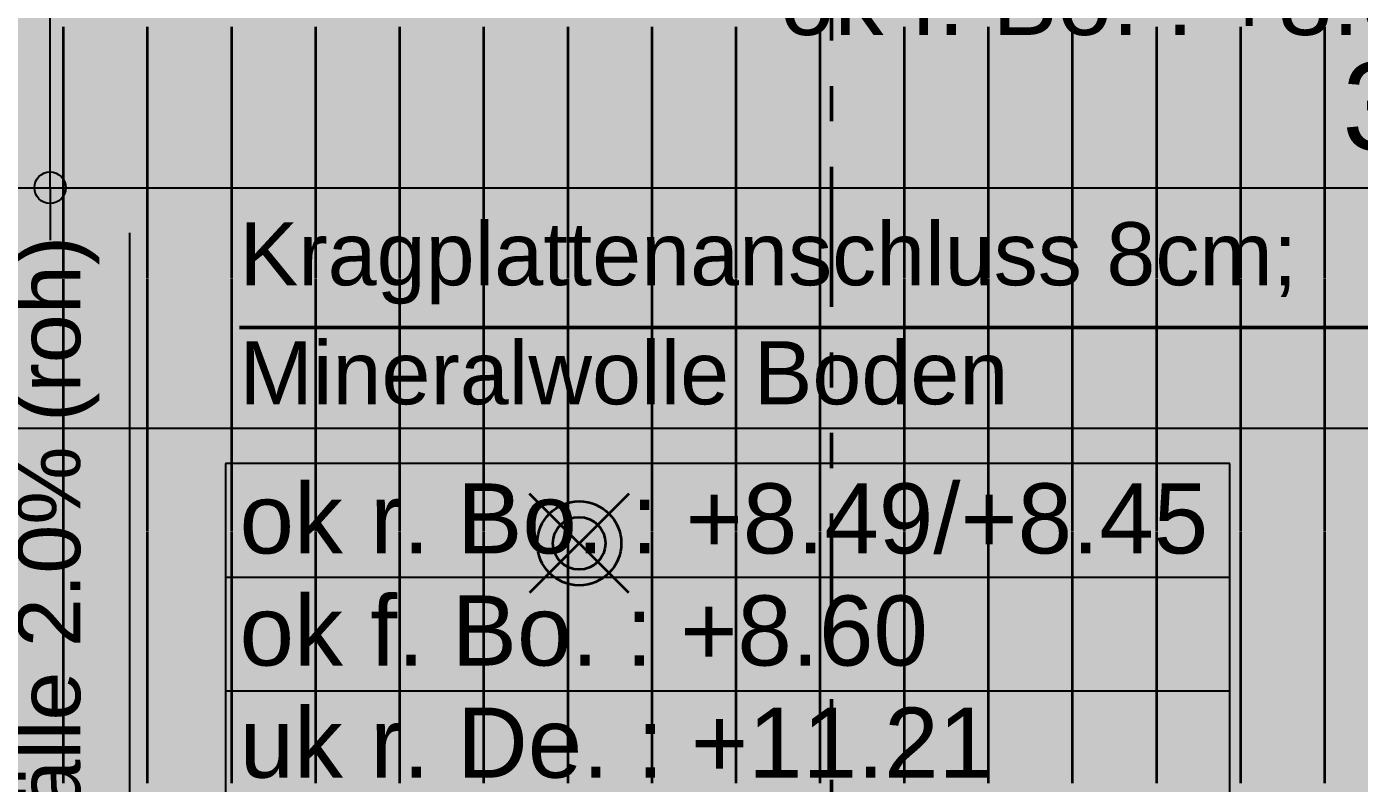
# Model space of a CAD drawing. Header units: centimetres. Extents: x 0.3 to 84.3, y 0.3 to 59.7.
# Drawn here: x 49.573 to 53.377, y 12.904 to 15.064 of the extents above; entities that cross this region are included whole.
import ezdxf

# ---------------------------------------------------------------- set-up
doc = ezdxf.new("R2010")
doc.units = ezdxf.units.CM
for name, pattern in [('AUSGEZOGEN', [0]), ('LINIE_23', [0.79, 0.4, -0.13, 0, -0.13, 0, -0.13]), ('RAND', [44.45, 12.7, -6.35, 12.7, -6.35, 0, -6.35]), ('VERDECKT', [9.525, 6.35, -3.175])]:
    doc.linetypes.add(name, pattern=pattern)
for name, color, linetype, lineweight in [('Ausbau Raeume', 7, 'AUSGEZOGEN', 35), ('Bauachsen grob', 7, 'RAND', 25), ('Deckendaemmung', 7, 'AUSGEZOGEN', 25), ('Entwaesserungsb._ Retentionb', 251, 'AUSGEZOGEN', 50), ('Text Decke', 7, 'AUSGEZOGEN', 50), ('Text Koten', 7, 'AUSGEZOGEN', 50), ('Vermassung Decke', 180, 'VERDECKT', 50), ('Werkplan- Ausfuehrungsmasse', 7, 'AUSGEZOGEN', 25)]:
    doc.layers.add(name, color=color, linetype=linetype, lineweight=lineweight)
doc.layers.add('Elektro Apparate', color=7, linetype='AUSGEZOGEN', lineweight=35, true_color=0x656565)
doc.styles.add('ARIAL', font='ARIAL.TTF')

msp = doc.modelspace()

# ---------------------------------------------------------------- hatches: boundary and pattern name
at = {"layer": 'Deckendaemmung', "linetype": 'AUSGEZOGEN', "lineweight": 25, "true_color": 0xfffddf}
msp.add_hatch(color=7, dxfattribs=at).paths.add_polyline_path([(63.04, 16.114), (47.44, 16.114), (47.44, 11.404), (49.54, 11.404), (49.54, 11.092), (55.87, 11.092), (55.87, 11.404), (56.9, 11.404), (56.9, 11.092), (63.04, 11.092)])
at = {"layer": 'Elektro Apparate', "linetype": 'AUSGEZOGEN', "lineweight": 35}
h = msp.add_hatch(color=40, dxfattribs=at)
h.paths.add_polyline_path([(51.097, 13.536), (51.15, 13.589), (51.203, 13.536), (51.1968, 13.5304), (51.1667, 13.5159), (51.1333, 13.5159), (51.1032, 13.5304)], flags=16)
h.paths.add_polyline_path([(51.203, 13.642), (51.15, 13.589), (51.097, 13.642), (51.1032, 13.6476), (51.1333, 13.6621), (51.1667, 13.6621), (51.1968, 13.6476)], flags=16)
at = {"layer": 'Text Koten', "linetype": 'AUSGEZOGEN', "lineweight": 25, "true_color": 0xf1f1f1}
msp.add_hatch(color=7, dxfattribs=at).paths.add_polyline_path([(53.0073, 12.5196), (53.0073, 13.8173), (50.1406, 13.8173), (50.1406, 12.5196)])

# ---------------------------------------------------------------- linework, layer by layer
at = {"layer": 'Ausbau Raeume', "color": 254, "linetype": 'AUSGEZOGEN', "lineweight": 35}
for p, q in [((49.6782, 14.3446), (49.6782, 15.0632)), ((49.9182, 14.3446), (49.9182, 15.0632)), ((50.1582, 14.3446), (50.1582, 15.0632)), ((50.3982, 14.3446), (50.3982, 15.0632)), ((50.6382, 14.3446), (50.6382, 15.0632)), ((50.8782, 14.3446), (50.8782, 15.0632)), ((51.1182, 14.3446), (51.1182, 15.0632)), ((51.3582, 14.3446), (51.3582, 15.0632)), ((51.5982, 14.3446), (51.5982, 15.0632)), ((51.8382, 14.3446), (51.8382, 15.0632)), ((52.0782, 14.3446), (52.0782, 15.0632)), ((52.3182, 14.3446), (52.3182, 15.0632)), ((52.5582, 14.3446), (52.5582, 15.0632)), ((52.7982, 14.3446), (52.7982, 15.0632)), ((53.0382, 14.3446), (53.0382, 15.0632)), ((53.2782, 14.3446), (53.2782, 15.0632)), ((49.6782, 13.6246), (49.6782, 14.3432)), ((49.9182, 13.6246), (49.9182, 14.3432)), ((50.1582, 13.6246), (50.1582, 14.3432)), ((50.3982, 13.6246), (50.3982, 14.3432)), ((50.6382, 13.6246), (50.6382, 14.3432)), ((50.8782, 13.6246), (50.8782, 14.3432)), ((51.1182, 13.6246), (51.1182, 14.3432)), ((51.3582, 13.6246), (51.3582, 14.3432)), ((51.5982, 13.6246), (51.5982, 14.3432)), ((51.8382, 13.6246), (51.8382, 14.3432)), ((52.0782, 13.6246), (52.0782, 14.3432)), ((52.3182, 13.6246), (52.3182, 14.3432)), ((52.5582, 13.6246), (52.5582, 14.3432)), ((52.7982, 13.6246), (52.7982, 14.3432)), ((53.0382, 13.6246), (53.0382, 14.3432)), ((53.2782, 13.6246), (53.2782, 14.3432)), ((49.6782, 12.9046), (49.6782, 13.6232)), ((49.9182, 12.9046), (49.9182, 13.6232)), ((50.1582, 12.9046), (50.1582, 13.6232)), ((50.3982, 12.9046), (50.3982, 13.6232)), ((50.6382, 12.9046), (50.6382, 13.6232)), ((50.8782, 12.9046), (50.8782, 13.6232)), ((51.1182, 12.9046), (51.1182, 13.6232)), ((51.3582, 12.9046), (51.3582, 13.6232)), ((51.5982, 12.9046), (51.5982, 13.6232)), ((51.8382, 12.9046), (51.8382, 13.6232)), ((52.0782, 12.9046), (52.0782, 13.6232)), ((52.3182, 12.9046), (52.3182, 13.6232)), ((52.5582, 12.9046), (52.5582, 13.6232)), ((52.7982, 12.9046), (52.7982, 13.6232)), ((53.0382, 12.9046), (53.0382, 13.6232)), ((53.2782, 12.9046), (53.2782, 13.6232))]:
    msp.add_line(p, q, dxfattribs=at)
at = {"layer": 'Bauachsen grob', "color": 32, "linetype": 'LINIE_23', "lineweight": 50, "true_color": 0xc36e14}
msp.add_line((51.87, 1.394), (51.87, 57.974), dxfattribs=at)
at = {"layer": 'Elektro Apparate', "color": 40, "linetype": 'AUSGEZOGEN', "lineweight": 35}
for p, q in [((51.2914, 13.7304), (51.0086, 13.4476)), ((51.2914, 13.4476), (51.0086, 13.7304))]:
    msp.add_line(p, q, dxfattribs=at)
for radius in [0.12, 0.075]:
    msp.add_circle((51.15, 13.589), radius, dxfattribs=at)
at = {"layer": 'Entwaesserungsb._ Retentionb', "color": 7, "linetype": 'AUSGEZOGEN', "lineweight": 25}
msp.add_line((49.8662, 14.4752), (49.8662, 12.2262), dxfattribs=at)
at = {"layer": 'Text Decke', "color": 92, "linetype": 'AUSGEZOGEN', "lineweight": 50, "true_color": 0x00c600}
msp.add_line((50.1806, 14.2053), (54.4909, 14.2053), dxfattribs=at)
at = {"layer": 'Text Koten', "color": 7, "linetype": 'AUSGEZOGEN', "lineweight": 25}
for p, q in [((53.0073, 13.8173), (50.1406, 13.8173)), ((50.1406, 13.8173), (50.1406, 12.5196)), ((53.0073, 12.5196), (53.0073, 13.8173)), ((50.1406, 13.4929), (53.0073, 13.4929)), ((50.1406, 13.1684), (53.0073, 13.1684))]:
    msp.add_line(p, q, dxfattribs=at)
at = {"layer": 'Vermassung Decke', "color": 92, "linetype": 'AUSGEZOGEN', "lineweight": 25, "true_color": 0x00c600}
msp.add_lwpolyline([(47.6, 13.9179), (49.5889, 13.9179), (49.5889, 13.9179), (62.72, 13.9179)], dxfattribs=at)
at = {"layer": 'Werkplan- Ausfuehrungsmasse', "color": 7, "linetype": 'AUSGEZOGEN', "lineweight": 25}
for p, q in [((49.64, 14.604), (49.64, 14.754)), ((49.41, 14.604), (49.64, 14.604)), ((49.64, 14.604), (49.64, 14.454)), ((49.64, 14.604), (55.77, 14.604))]:
    msp.add_line(p, q, dxfattribs=at)
msp.add_lwpolyline([(49.64, 14.604), (49.64, 14.6665), (49.64, 14.6665), (49.64, 14.6665), (49.64, 14.6665), (49.64, 14.6665), (49.64, 14.6665), (49.64, 14.6665), (49.64, 14.6665), (49.64, 14.6665), (49.64, 14.6665), (49.64, 14.6665), (49.64, 14.6665), (49.64, 14.6665), (49.64, 14.6665), (49.64, 14.6781), (49.64, 14.6781), (49.64, 14.679), (49.64, 14.679), (49.64, 15.314)], dxfattribs=at)
msp.add_circle((49.64, 14.604), 0.045, dxfattribs=at)

# ---------------------------------------------------------------- texts
at = {"layer": 'Entwaesserungsb._ Retentionb', "color": 7, "linetype": 'AUSGEZOGEN', "lineweight": 35, "insert": (49.7802, 12.4262), "char_height": 0.18, "width": 0.09, "attachment_point": 7, "rotation": 90, "style": 'ARIAL'}
msp.add_mtext('Gefälle\\~2.0%\\~(roh)', dxfattribs=at)
at = {"layer": 'Text Decke', "color": 92, "linetype": 'AUSGEZOGEN', "lineweight": 35, "true_color": 0x00c600, "char_height": 0.18, "width": 0.09, "attachment_point": 7, "style": 'ARIAL'}
for s, insert in [('Kragplattenanschluss\\~8cm;', (50.1806, 14.2713)), ('Mineralwolle\\~Boden', (50.1806, 13.9833))]:
    msp.add_mtext(s, dxfattribs=dict(at, insert=insert))
at = {"layer": 'Text Koten', "color": 7, "linetype": 'AUSGEZOGEN', "lineweight": 35, "char_height": 0.2, "width": 0.1, "attachment_point": 7, "style": 'ARIAL'}
for s, insert in [('ok\\~f.\\~Bo.\\~:\\~+8.60', (51.7233, 15.0373)), ('ok\\~r.\\~Bo.\\~:\\~+8.49/+8.45', (50.1806, 13.5573)), ('ok\\~f.\\~Bo.\\~:\\~+8.60', (50.1806, 13.2373)), ('uk\\~r.\\~De.\\~:\\~+11.21', (50.1806, 12.9173))]:
    msp.add_mtext(s, dxfattribs=dict(at, insert=insert))
at = {"layer": 'Werkplan- Ausfuehrungsmasse', "color": 7, "linetype": 'AUSGEZOGEN', "lineweight": 50, "insert": (53.3278, 14.7084), "char_height": 0.25, "width": 0.125, "attachment_point": 7, "style": 'ARIAL'}
msp.add_mtext('3.06', dxfattribs=at)

doc.saveas('drawing.dxf')
